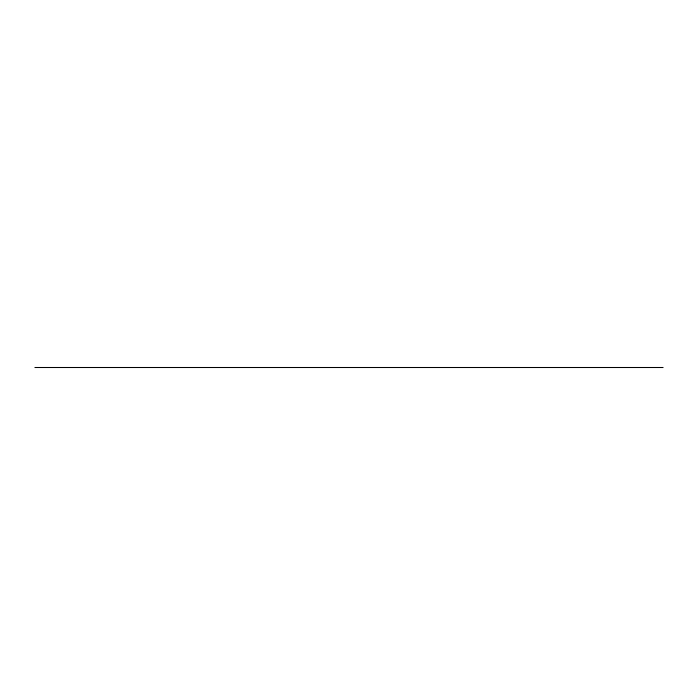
<?xml version="1.0" encoding="UTF-8"?>
<svg xmlns="http://www.w3.org/2000/svg" width="698" height="698" viewBox="0 0 698 698"><rect width="100%" height="100%" fill="white"/><g stroke="black" fill="none" stroke-linecap="round" stroke-linejoin="round"><path stroke-width="1.05" d="M34.9 367.506L663.1 367.506"/></g></svg>
